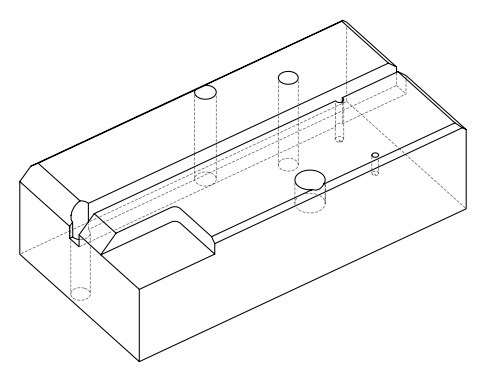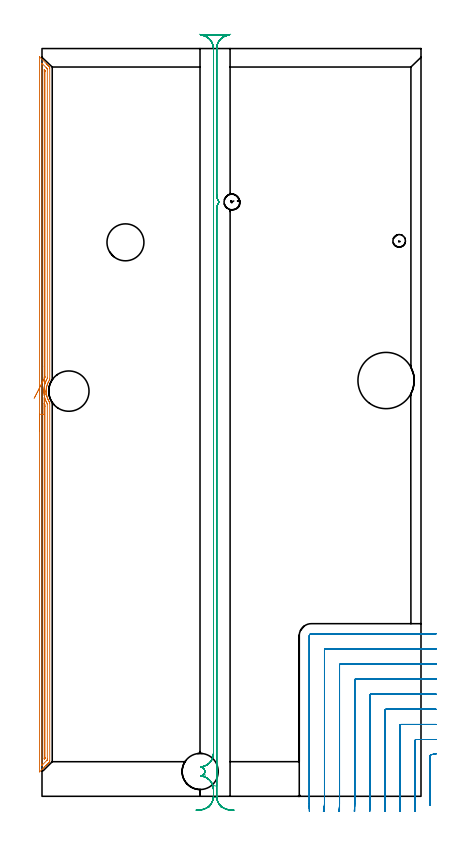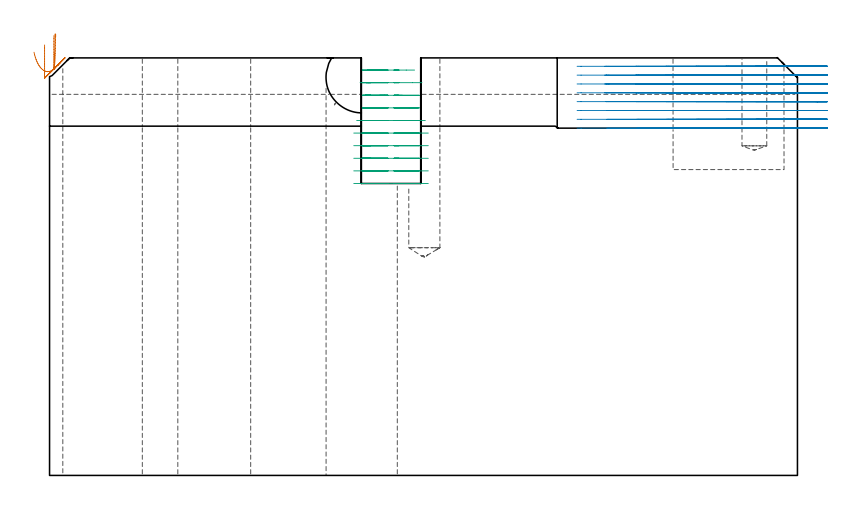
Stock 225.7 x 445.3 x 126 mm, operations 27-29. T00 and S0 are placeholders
(PLAN: 29 operations, 19 tool changes, 76.9 min)
(1 SPOT_DRILL | STEP1HOLE | NXT0321_9005460120000 | 0.05 min | 184 mm3)
(2 SPOT_DRILL_1 | STEP1HOLE_1 | NXT0321_9005460120000 | 0.05 min | 182 mm3)
(3 SPOT_DRILL_2 | STEP1HOLE_2 | NXT0321_9005460120000 | 0.05 min | 182 mm3)
(4 SPOT_DRILL_3 | STEP1POCKET | NXT0321_9005460120000 | 0.03 min | 0 mm3)
(5 SPOT_DRILL_4 | STEP1POCKET_1 | NXT0321_9005460120000 | 0.03 min | 1 mm3)
(6 DRILL_BLIND_HOLE_INTO_CENTER | STEP1HOLE | UGT0301_180 | 0.04 min | 127 mm3)
(7 GUN_DRILL_THROUGH_HOLE | STEP1HOLE | UGT0307_001 | 0.57 min | 2289 mm3)
(8 SPADE_DRILL_TO_ENLARGE_THROUGH_HOLE | STEP1HOLE | UGT0306_004 | 0.53 min | 15377 mm3)
(9 DRILL_TO_ENLARGE_THROUGH_HOLE | STEP1HOLE | UGT0301_052 | 0.55 min | 27701 mm3)
(10 DRILL_BLIND_HOLE_INTO_CENTER_1 | STEP1HOLE_1 | UGT0301_180 | 0.04 min | 127 mm3)
(11 GUN_DRILL_THROUGH_HOLE_1 | STEP1HOLE_1 | UGT0307_001 | 0.57 min | 2269 mm3)
(12 SPADE_DRILL_TO_ENLARGE_THROUGH_HOLE_1 | STEP1HOLE_1 | UGT0306_004 | 0.53 min | 15404 mm3)
(13 DRILL_TO_ENLARGE_THROUGH_HOLE_1 | STEP1HOLE_1 | UGT0301_057 | 0.55 min | 38947 mm3)
(14 DRILL_BLIND_HOLE_INTO_CENTER_2 | STEP1HOLE_2 | UGT0301_180 | 0.04 min | 126 mm3)
(15 GUN_DRILL_THROUGH_HOLE_2 | STEP1HOLE_2 | UGT0307_001 | 0.57 min | 2291 mm3)
(16 SPADE_DRILL_TO_ENLARGE_THROUGH_HOLE_2 | STEP1HOLE_2 | UGT0306_004 | 0.53 min | 15374 mm3)
(17 DRILL_TO_ENLARGE_THROUGH_HOLE_2 | STEP1HOLE_2 | UGT0301_053 | 0.55 min | 29850 mm3)
(18 DRILL_BLIND_HOLE_INTO_CENTER_3 | STEP1POCKET | NXT0301_046 | 0.12 min | 1185 mm3)
(19 DRILL_BLIND_HOLE_INTO_CENTER_4 | STEP1POCKET_1 | UGT0301_209 | 0.25 min | 4009 mm3)
(20 INDEXABLE_INSERT_DRILL_BLIND_HOLE_FROM_SOLID | STEP1POCKET_2 | NXT0302_014 | 0.14 min | 12124 mm3)
(21 DRILL_TO_ENLARGE_BLIND_HOLE | STEP1POCKET_2 | UGT0301_383 | 0.14 min | 17560 mm3)
(22 AREA_MILL | FG_CHAMFER_SURFACE | UGT0205_001 | 5.77 min | 19662 mm3)
(23 AREA_MILL_1 | FG_CHAMFER_SURFACE_1 | UGT0205_001 | 3.22 min | 6069 mm3)
(24 AREA_MILL_2 | FG_CHAMFER_SURFACE_2 | UGT0205_001 | 2.89 min | 11925 mm3)
(25 AREA_MILL_3 | FG_CHAMFER_SURFACE_3 | UGT0205_001 | 8.19 min | 6188 mm3)
(26 AREA_MILL_4 | FG_CHAMFER_SURFACE_4 | UGT0205_001 | 3.85 min | 7110 mm3)
(27 AREA_MILL_5 | FG_CHAMFER_SURFACE_5 | UGT0205_001 | 10.26 min | 7763 mm3)
(28 MILL_CORNER_NOTCH_RECTANGULAR | CORNER_NOTCH_RECTANGULAR | NXT0201_011 | Follow Part, ap 3, ae 75% | 17.39 min | 156002 mm3)
(29 MILL_RECTANGULAR_SLOT | SLOT_RECTANGULAR | NXT0201_012 | Follow Part, ap 4, ae 75% | 19.41 min | 291210 mm3)
(TOOL NXT0321_9005460120000 | NC Spot Drill, 142deg, 12mm, Carbide, Uncoated | D12 PA142 FL30 Z2)
(TOOL UGT0301_180 | Twist Drill 5.7 mm | D5.7 PA118 FL55 Z2)
(TOOL UGT0307_001 | Gun Drill 5 mm | D5 PA130 FL24 Z1)
(TOOL UGT0306_004 | Spade Drill 13.5mm | D13.5 PA132 FL10 Z2)
(TOOL UGT0301_052 | Twist Drill 21.5 mm | D21.5 PA118 FL150 Z2)
(TOOL UGT0301_057 | Twist Drill 24 mm | D24 PA118 FL160 Z2)
(TOOL UGT0301_053 | Twist Drill 22 mm | D22 PA118 FL150 Z2)
(TOOL NXT0301_046 | Carbide Drill 7.5mm [860.1-0750-038A1-MM 2214] | D7.5 PA140 FL53 Z2)
(TOOL UGT0301_209 | Twist Drill 9.4 mm | D9.4 PA118 FL78 Z2)
(TOOL NXT0302_014 | Index. Insert Drill 21.5mm [880-D2150L25-03] | D21.5 PA176 FL65 Z2)
(TOOL UGT0301_383 | Twist Drill Flat Bottom 33.5 mm | D33.5 PA180 FL175 Z2)
(TOOL UGT0205_001 | Chamfer Mill 20 x 3 x 45 deg. | D20 FL50 Z2)
(TOOL NXT0201_011 | ENDMILL 12mm [2P460-1200-NA 1630] | D12 FL38 Z6)
(TOOL NXT0201_012 | ENDMILL 16mm [2P460-1600-NA 1630] | D16 FL38 Z6)
(OP 27 AREA_MILL_5)
G17 G21 G94 G90
T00 M6
G54
G17 G0 G90 X-1.5 Y217.45 S1061 M3
G43 Z136. H0
Z129.9
G94 G1 Y217.488 Z129.028 F250.
Y217.602 Z128.163
Y217.791 Z127.312
Y218.053 Z126.48
Y218.387 Z125.674
Y218.79 Z124.9
Y219.259 Z124.164
Y219.79 Z123.472
Y220.379 Z122.829
Y221.022 Z122.239
Y221.714 Z121.708
Y222.45 Z121.24
Y223.224 Z120.837
Y224.03 Z120.503
Y224.862 Z120.241
Y225.714 Z120.052
Y226.579 Z119.938
Y227.45 Z119.9
Y440.369 Z119.899
X-1.495 Y440.383 Z119.904
X-1.472 Y440.369 Z119.926
X-1.388 Y440.289 Z120.011
X-1.348 Y440.249 Z120.051
X2.496 Y436.404 Z123.896
X2.704 Y436.197 Z124.102
X2.868 Y436.034 Z124.263
X3.027 Y435.874 Z124.425
X3.151 Y435.75 Z124.549
X3.308 Y435.595 Z124.703
X3.459 Y435.442 Z124.857
X3.598 Y435.303 Z124.996
X3.747 Y435.155 Z125.142
X3.891 Y435.01 Z125.289
X4.045 Y434.856 Z125.443
X4.186 Y434.716 Z125.582
X4.49 Y434.409 Z125.887
X4.595 Y434.302 Z125.991
X4.6 Y433.515 Z126.
Y248.459
X4.599 Y248.086 Z125.986
X4.393 Y247.762 Z125.79
X4.265 Y247.556 Z125.663
X3.923 Y246.963 Z125.323
X3.771 Y246.662 Z125.168
X3.563 Y246.217 Z124.96
X3.372 Y245.769 Z124.767
X3.308 Y245.603 Z124.706
X3.226 Y245.388 Z124.626
X3.205 Y245.33 Z124.603
X3.181 Y245.262 Z124.58
X3.051 Y244.883 Z124.449
X2.923 Y244.429 Z124.321
X2.811 Y243.982 Z124.208
X2.734 Y243.617 Z124.134
X2.717 Y243.535 Z124.116
X2.654 Y243.167 Z124.053
X2.641 Y243.088 Z124.039
X2.581 Y242.641 Z123.98
X2.539 Y242.194 Z123.938
X2.522 Y241.837 Z123.913
X2.515 Y241.748 Z123.909
X2.51 Y241.573 Z123.907
X2.506 Y241.321 Z123.9
Y241.301 Z123.899
X2.51 Y241.034 Z123.907
X2.516 Y240.911 Z123.905
Y240.854 Z123.907
X2.538 Y240.413 Z123.937
X2.539 Y240.407 Z123.938
X2.581 Y239.96 Z123.98
X2.641 Y239.514 Z124.039
X2.656 Y239.422 Z124.055
X2.717 Y239.066 Z124.116
X2.811 Y238.62 Z124.208
X2.854 Y238.445 Z124.253
X2.923 Y238.172 Z124.321
X3.048 Y237.726 Z124.446
X3.203 Y237.273 Z124.603
X3.308 Y236.998 Z124.706
X3.37 Y236.837 Z124.765
X3.371 Y236.833 Z124.766
X3.482 Y236.571 Z124.88
X3.562 Y236.384 Z124.96
X3.77 Y235.939 Z125.168
X3.924 Y235.637 Z125.322
X3.956 Y235.581 Z125.354
X4.186 Y235.182 Z125.582
X4.264 Y235.046 Z125.662
X4.391 Y234.839 Z125.789
X4.479 Y234.705 Z125.877
X4.509 Y234.658 Z125.906
X4.6 Y234.514 Z125.983
Y234.155 Z126.
Y21.385
X4.595 Y20.598 Z125.991
X4.49 Y20.491 Z125.887
X4.186 Y20.184 Z125.582
X4.045 Y20.044 Z125.443
X3.891 Y19.89 Z125.288
X3.747 Y19.745 Z125.142
X3.598 Y19.597 Z124.996
X3.459 Y19.458 Z124.856
X3.308 Y19.305 Z124.703
X3.151 Y19.15 Z124.549
X3.027 Y19.026 Z124.424
X2.868 Y18.866 Z124.263
X2.704 Y18.703 Z124.102
X2.429 Y18.428 Z123.827
X2.258 Y18.256 Z123.654
X1.7 Y17.7 Z123.1
X1.364 Y17.362 Z122.76
X0.757 Y16.757 Z122.157
X0.022 Y16.021 Z121.42
X-1.32 Y14.68 Z120.08
X-1.493 Y14.519 Z119.906
X-1.5 Y14.68 Z119.9
Y14.694
Y227.45
X-0.086 Z121.314
X-0.085 Y436.073 Z121.315
X-0.079 Y436.507 Z121.321
X-0.05 Y436.488 Z121.35
X-0.001 Y436.443 Z121.399
X0.252 Y436.197 Z121.652
X2.429 Y434.022 Z123.829
X2.933 Y433.515 Z124.333
X3.105 Y433.337 Z124.505
X3.165 Y433.273 Z124.565
X3.179 Y433.224 Z124.579
X3.181 Y433.13 Z124.581
X3.185 Y432.746 Z124.585
Y249.477
X3.179 Y248.874 Z124.579
X3.15 Y248.804 Z124.55
X2.773 Y248.109 Z124.173
X2.475 Y247.518 Z123.875
X2.429 Y247.417 Z123.829
X2.207 Y246.896 Z123.607
X2.115 Y246.671 Z123.515
X1.958 Y246.255 Z123.358
X1.789 Y245.777 Z123.189
X1.754 Y245.673 Z123.154
X1.731 Y245.593 Z123.131
X1.55 Y244.94 Z122.95
X1.539 Y244.895 Z122.939
X1.536 Y244.883 Z122.936
X1.38 Y244.162 Z122.78
X1.346 Y243.989 Z122.746
X1.25 Y243.4 Z122.65
X1.209 Y243.095 Z122.609
X1.157 Y242.601 Z122.557
X1.127 Y242.201 Z122.527
X1.104 Y241.76 Z122.504
X1.096 Y241.307 Z122.496
X1.104 Y240.867 Z122.504
X1.126 Y240.413 Z122.526
X1.165 Y239.91 Z122.565
X1.207 Y239.519 Z122.607
X1.3 Y238.879 Z122.7
X1.344 Y238.625 Z122.744
X1.527 Y237.755 Z122.927
X1.532 Y237.731 Z122.932
X1.55 Y237.661 Z122.95
X1.788 Y236.837 Z123.188
X1.912 Y236.469 Z123.312
X2.11 Y235.943 Z123.51
X2.429 Y235.184 Z123.829
X2.49 Y235.049 Z123.89
X2.547 Y234.929 Z123.947
X2.812 Y234.416 Z124.212
X2.954 Y234.155 Z124.354
X3.162 Y233.774 Z124.562
X3.179 Y233.719 Z124.579
X3.181 Y233.673 Z124.581
X3.184 Y233.577 Z124.584
X3.186 Y233.385 Z124.586
Y233.261
Y22.279
X3.184 Y21.894 Z124.584
X3.181 Y21.702 Z124.581
X3.179 Y21.657 Z124.579
X3.164 Y21.626 Z124.564
X3.119 Y21.577 Z124.519
X2.934 Y21.385 Z124.334
X0.253 Y18.703 Z121.653
X0.111 Y18.562 Z121.511
X0.018 Y18.473 Z121.418
X-0.07 Y18.392 Z121.33
X-0.079 Y18.388 Z121.321
X-0.081 Y18.443 Z121.319
X-0.085 Y18.578 Z121.315
Y18.703
X-0.086 Y19.223 Z121.314
Y227.45
X1.328 Z122.728
X1.329 Y233.862 Z122.729
X1.33 Y233.887 Z122.73
X1.339 Y233.876 Z122.739
X1.395 Y233.768 Z122.795
X1.55 Y233.458 Z122.95
X1.651 Y233.261 Z123.051
X1.764 Y233.043 Z123.164
X1.77 Y232.367 Z123.17
X1.771 Y232.142 Z123.171
Y23.173
X1.77 Y22.949 Z123.17
X1.765 Y22.723 Z123.165
X1.761 Y22.672 Z123.161
X1.742 Y22.649 Z123.142
X1.692 Y22.594 Z123.092
X1.55 Y22.449 Z122.95
X1.466 Y22.365 Z122.866
X1.379 Y22.279 Z122.779
X1.357 Y22.263 Z122.757
X1.335 Y22.249 Z122.735
X1.332 Y22.279 Z122.732
X1.33 Y22.313 Z122.73
X1.329 Y22.504 Z122.729
X1.328 Y227.45 Z122.728
Y228.322 Z122.766
Y229.187 Z122.88
Y230.038 Z123.069
Y230.87 Z123.331
Y231.676 Z123.665
Y232.45 Z124.068
Y233.186 Z124.537
Y233.878 Z125.068
Y234.521 Z125.657
Y235.111 Z126.301
Y235.642 Z126.993
Y236.11 Z127.728
Y236.513 Z128.502
Y236.847 Z129.308
Y237.109 Z130.14
Y237.298 Z130.992
Y237.412 Z131.857
Y237.45 Z132.728
G0 X1.741 Y239.178 Z133.149
G1 Y239.18 Z132.277
X1.737 Y239.259 Z131.408
X1.731 Y239.413 Z130.549
X1.722 Y239.641 Z129.707
X1.71 Y239.942 Z128.888
X1.694 Y240.312 Z128.099
X1.677 Y240.75 Z127.344
X1.656 Y241.252 Z126.631
X1.633 Y241.815 Z125.965
X1.608 Y242.433 Z125.35
X1.581 Y243.102 Z124.791
X1.552 Y243.818 Z124.293
X1.521 Y244.574 Z123.859
X1.489 Y245.365 Z123.492
X1.455 Y246.185 Z123.196
X1.421 Y247.028 Z122.973
X1.386 Y247.886 Z122.824
X1.351 Y248.755 Z122.751
X1.335 Y249.128 Z122.735
X1.332 Y249.353 Z122.732
X1.329 Y249.577 Z122.729
X1.328 Y256.137 Z122.728
X1.329 Y431.953 Z122.729
X1.33 Y432.621 Z122.73
X1.331 Y432.653 Z122.731
X1.374 Y432.621 Z122.774
X1.55 Y432.446 Z122.95
X1.724 Y432.265 Z123.124
X1.765 Y432.218 Z123.165
X1.768 Y432.103 Z123.168
X1.77 Y431.953 Z123.17
X1.771 Y431.727 Z123.171
Y431.502
Y250.022
X1.769 Y249.687 Z123.169
X1.767 Y249.604 Z123.167
X1.765 Y249.565 Z123.165
X1.351 Y248.755 Z122.751
X0.982 Y248.035 Z122.424
X0.602 Y247.293 Z122.169
X0.213 Y246.533 Z121.987
X-0.182 Y245.762 Z121.881
X-0.579 Y244.986 Z121.85
X-0.977 Y244.211 Z121.896
X-1.37 Y243.442 Z122.017
X-1.758 Y242.685 Z122.213
X-2.136 Y241.947 Z122.483
X-2.502 Y241.232 Z122.824
X-2.853 Y240.547 Z123.233
X-3.187 Y239.895 Z123.708
X-3.5 Y239.283 Z124.245
X-3.791 Y238.715 Z124.84
X-4.057 Y238.196 Z125.488
X-4.296 Y237.728 Z126.185
X-4.507 Y237.317 Z126.925
X-4.688 Y236.964 Z127.702
G0 Z136.
M5
M2
(OP 28 MILL_CORNER_NOTCH_RECTANGULAR)
G17 G21 G94 G90
T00 M6
G54
G17 G0 G90 X234.658 Y25.292 S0 M3
G43 Z136.128 H1
Z123.462
G94 G1 X231.7 Y24.792 F250.
G3 X231.2 Y24.206 R0.6 F500.
G1 Y-2.398
Y-5.398 F250.
G0 Z136.128
X234.7 Y33.8
Z123.462
G1 X231.7
X222.795 F500.
G3 X222.2 Y33.205 R0.6
G1 Y-4.472
G2 X222.181 Y-6. R63.
G1 X222.109 Y-8.999 F250.
G0 Z136.128
X234.7 Y42.8
Z123.462
G1 X231.7
X213.795 F500.
G3 X213.2 Y42.205 R0.6
G1 Y-4.472
G2 X213.178 Y-6. R54.
G1 X213.094 Y-8.999 F250.
G0 Z136.128
X234.7 Y51.8
Z123.462
G1 X231.7
X204.795 F500.
G3 X204.2 Y51.205 R0.6
G1 Y-4.472
G2 X204.174 Y-6. R45.
G1 X204.072 Y-8.998 F250.
G0 Z136.128
X234.7 Y60.8
Z123.462
G1 X231.7
X195.796 F500.
G3 X195.2 Y60.204 R0.6
G1 Y-4.472
G2 X195.168 Y-6. R36.
G1 X195.04 Y-8.997 F250.
G0 Z136.128
X234.7 Y69.8
Z123.462
G1 X231.7
X186.796 F500.
G3 X186.2 Y69.204 R0.6
G1 Y-4.472
G2 X186.157 Y-6. R27.
G1 X185.987 Y-8.995 F250.
G0 Z136.128
X234.7 Y78.8
Z123.462
G1 X231.7
X177.796 F500.
G3 X177.2 Y78.204 R0.6
G1 Y-4.472
G2 X177.135 Y-6. R18.
G1 X176.88 Y-8.989 F250.
G0 Z136.128
X234.7 Y87.8
Z123.462
G1 X231.7
X168.796 F500.
G3 X168.2 Y87.204 R0.6
G1 Y-4.472
G2 X168.069 Y-6. R9.
G1 X167.56 Y-8.956 F250.
G0 Z136.128
X234.7 Y96.8
Z123.462
G1 X231.7
X160.4 F500.
G3 X159.2 Y95.6 R1.2
G1 Y-4.472
Y-7.472 F250.
G0 Z136.128
X234.658 Y25.292
Z120.796
G1 X231.7 Y24.792
G3 X231.2 Y24.206 R0.6 F500.
G1 Y-2.398
Y-5.398 F250.
G0 Z136.128
X234.7 Y33.8
Z120.796
G1 X231.7
X222.795 F500.
G3 X222.2 Y33.205 R0.6
G1 Y-4.472
G2 X222.181 Y-6. R63.
G1 X222.109 Y-8.999 F250.
G0 Z136.128
X234.7 Y42.8
Z120.796
G1 X231.7
X213.795 F500.
G3 X213.2 Y42.205 R0.6
G1 Y-4.472
G2 X213.178 Y-6. R54.
G1 X213.094 Y-8.999 F250.
G0 Z136.128
X234.7 Y51.8
Z120.796
G1 X231.7
X204.795 F500.
G3 X204.2 Y51.205 R0.6
G1 Y-4.472
G2 X204.174 Y-6. R45.
G1 X204.072 Y-8.998 F250.
G0 Z136.128
X234.7 Y60.8
Z120.796
G1 X231.7
X195.796 F500.
G3 X195.2 Y60.204 R0.6
G1 Y-4.472
G2 X195.168 Y-6. R36.
G1 X195.04 Y-8.997 F250.
G0 Z136.128
X234.7 Y69.8
Z120.796
G1 X231.7
X186.796 F500.
G3 X186.2 Y69.204 R0.6
G1 Y-4.472
G2 X186.157 Y-6. R27.
G1 X185.987 Y-8.995 F250.
G0 Z136.128
X234.7 Y78.8
Z120.796
G1 X231.7
X177.796 F500.
G3 X177.2 Y78.204 R0.6
G1 Y-4.472
G2 X177.135 Y-6. R18.
G1 X176.88 Y-8.989 F250.
G0 Z136.128
X234.7 Y87.8
Z120.796
G1 X231.7
X168.796 F500.
G3 X168.2 Y87.204 R0.6
G1 Y-4.472
G2 X168.069 Y-6. R9.
G1 X167.56 Y-8.956 F250.
G0 Z136.128
X234.7 Y96.8
Z120.796
G1 X231.7
X160.4 F500.
G3 X159.2 Y95.6 R1.2
G1 Y-4.472
Y-7.472 F250.
G0 Z136.128
X234.658 Y25.292
Z118.13
G1 X231.7 Y24.792
G3 X231.2 Y24.206 R0.6 F500.
G1 Y-2.398
Y-5.398 F250.
G0 Z136.128
X234.7 Y33.8
Z118.13
G1 X231.7
X222.795 F500.
G3 X222.2 Y33.205 R0.6
G1 Y-4.472
G2 X222.181 Y-6. R63.
G1 X222.109 Y-8.999 F250.
G0 Z136.128
X234.7 Y42.8
Z118.13
G1 X231.7
X213.795 F500.
G3 X213.2 Y42.205 R0.6
G1 Y-4.472
G2 X213.178 Y-6. R54.
G1 X213.094 Y-8.999 F250.
G0 Z136.128
X234.7 Y51.8
Z118.13
G1 X231.7
X204.795 F500.
G3 X204.2 Y51.205 R0.6
G1 Y-4.472
G2 X204.174 Y-6. R45.
G1 X204.072 Y-8.998 F250.
G0 Z136.128
X234.7 Y60.8
Z118.13
G1 X231.7
X195.796 F500.
G3 X195.2 Y60.204 R0.6
G1 Y-4.472
G2 X195.168 Y-6. R36.
G1 X195.04 Y-8.997 F250.
G0 Z136.128
X234.7 Y69.8
Z118.13
G1 X231.7
X186.796 F500.
G3 X186.2 Y69.204 R0.6
G1 Y-4.472
G2 X186.157 Y-6. R27.
G1 X185.987 Y-8.995 F250.
G0 Z136.128
X234.7 Y78.8
Z118.13
G1 X231.7
X177.796 F500.
G3 X177.2 Y78.204 R0.6
G1 Y-4.472
G2 X177.135 Y-6. R18.
G1 X176.88 Y-8.989 F250.
G0 Z136.128
X234.7 Y87.8
Z118.13
G1 X231.7
X168.796 F500.
G3 X168.2 Y87.204 R0.6
G1 Y-4.472
G2 X168.069 Y-6. R9.
G1 X167.56 Y-8.956 F250.
G0 Z136.128
X234.7 Y96.8
Z118.13
G1 X231.7
X160.4 F500.
G3 X159.2 Y95.6 R1.2
G1 Y-4.472
Y-7.472 F250.
G0 Z136.128
X234.658 Y25.292
Z115.464
G1 X231.7 Y24.792
G3 X231.2 Y24.206 R0.6 F500.
G1 Y-2.398
Y-5.398 F250.
G0 Z136.128
X234.7 Y33.8
Z115.464
G1 X231.7
X222.795 F500.
G3 X222.2 Y33.205 R0.6
G1 Y-4.472
G2 X222.181 Y-6. R63.
G1 X222.109 Y-8.999 F250.
G0 Z136.128
X234.7 Y42.8
Z115.464
G1 X231.7
X213.795 F500.
G3 X213.2 Y42.205 R0.6
G1 Y-4.472
G2 X213.178 Y-6. R54.
G1 X213.094 Y-8.999 F250.
G0 Z136.128
X234.7 Y51.8
Z115.464
G1 X231.7
X204.795 F500.
G3 X204.2 Y51.205 R0.6
G1 Y-4.472
G2 X204.174 Y-6. R45.
G1 X204.072 Y-8.998 F250.
G0 Z136.128
X234.7 Y60.8
Z115.464
G1 X231.7
X195.796 F500.
G3 X195.2 Y60.204 R0.6
G1 Y-4.472
G2 X195.168 Y-6. R36.
G1 X195.04 Y-8.997 F250.
G0 Z136.128
X234.7 Y69.8
Z115.464
G1 X231.7
X186.796 F500.
G3 X186.2 Y69.204 R0.6
G1 Y-4.472
G2 X186.157 Y-6. R27.
G1 X185.987 Y-8.995 F250.
G0 Z136.128
X234.7 Y78.8
Z115.464
G1 X231.7
X177.796 F500.
G3 X177.2 Y78.204 R0.6
G1 Y-4.472
G2 X177.135 Y-6. R18.
G1 X176.88 Y-8.989 F250.
G0 Z136.128
X234.7 Y87.8
Z115.464
G1 X231.7
X168.796 F500.
G3 X168.2 Y87.204 R0.6
G1 Y-4.472
G2 X168.069 Y-6. R9.
G1 X167.56 Y-8.956 F250.
G0 Z136.128
X234.7 Y96.8
Z115.464
G1 X231.7
X160.4 F500.
G3 X159.2 Y95.6 R1.2
G1 Y-4.472
Y-7.472 F250.
G0 Z136.128
X234.658 Y25.292
Z112.798
G1 X231.7 Y24.792
G3 X231.2 Y24.206 R0.6 F500.
G1 Y-2.398
Y-5.398 F250.
G0 Z136.128
X234.7 Y33.8
Z112.798
G1 X231.7
X222.795 F500.
G3 X222.2 Y33.205 R0.6
G1 Y-5.31
G2 X222.196 Y-6. R63.
G1 X222.163 Y-9. F250.
G0 Z136.128
X234.7 Y42.8
Z112.798
G1 X231.7
X213.795 F500.
G3 X213.2 Y42.205 R0.6
G1 Y-5.31
G2 X213.196 Y-6. R54.
G1 X213.157 Y-9. F250.
G0 Z136.128
X234.7 Y51.8
Z112.798
G1 X231.7
X204.795 F500.
G3 X204.2 Y51.205 R0.6
G1 Y-5.31
G2 X204.195 Y-6. R45.
G1 X204.149 Y-9. F250.
G0 Z136.128
X234.7 Y60.8
Z112.798
G1 X231.7
X195.796 F500.
G3 X195.2 Y60.204 R0.6
G1 Y-5.31
G2 X195.193 Y-6. R36.
G1 X195.136 Y-8.999 F250.
G0 Z136.128
X234.7 Y69.8
Z112.798
G1 X231.7
X186.796 F500.
G3 X186.2 Y69.204 R0.6
G1 Y-5.31
G2 X186.191 Y-6. R27.
G1 X186.115 Y-8.999 F250.
G0 Z136.128
X234.7 Y78.8
Z112.798
G1 X231.7
X177.796 F500.
G3 X177.2 Y78.204 R0.6
G1 Y-5.31
G2 X177.187 Y-6. R18.
G1 X177.072 Y-8.998 F250.
G0 Z136.128
X234.7 Y87.8
Z112.798
G1 X231.7
X168.796 F500.
G3 X168.2 Y87.204 R0.6
G1 Y-5.31
G2 X168.174 Y-6. R9.
G1 X167.944 Y-8.991 F250.
G0 Z136.128
X234.7 Y96.8
Z112.798
G1 X231.7
X160.4 F500.
G3 X159.2 Y95.6 R1.2
G1 Y-5.31
Y-8.31 F250.
G0 Z136.128
X234.658 Y25.292
Z110.132
G1 X231.7 Y24.792
G3 X231.2 Y24.206 R0.6 F500.
G1 Y-2.398
Y-5.398 F250.
G0 Z136.128
X234.7 Y33.8
Z110.132
G1 X231.7
X222.795 F500.
G3 X222.2 Y33.205 R0.6
G1 Y-6.
Y-9. F250.
G0 Z136.128
X234.7 Y42.8
Z110.132
G1 X231.7
X213.795 F500.
G3 X213.2 Y42.205 R0.6
G1 Y-6.
Y-9. F250.
G0 Z136.128
X234.7 Y51.8
Z110.132
G1 X231.7
X204.795 F500.
G3 X204.2 Y51.205 R0.6
G1 Y-6.
Y-9. F250.
G0 Z136.128
X234.7 Y60.8
Z110.132
G1 X231.7
X195.796 F500.
G3 X195.2 Y60.204 R0.6
G1 Y-6.
Y-9. F250.
G0 Z136.128
X234.7 Y69.8
Z110.132
G1 X231.7
X186.796 F500.
G3 X186.2 Y69.204 R0.6
G1 Y-6.
Y-9. F250.
G0 Z136.128
X234.7 Y78.8
Z110.132
G1 X231.7
X177.796 F500.
G3 X177.2 Y78.204 R0.6
G1 Y-6.
Y-9. F250.
G0 Z136.128
X234.7 Y87.8
Z110.132
G1 X231.7
X168.796 F500.
G3 X168.2 Y87.204 R0.6
G1 Y-6.
Y-9. F250.
G0 Z136.128
X234.7 Y96.8
Z110.132
G1 X231.7
X160.4 F500.
G3 X159.2 Y95.6 R1.2
G1 Y-5.999
Y-8.999 F250.
G0 Z136.128
X234.658 Y25.292
Z107.466
G1 X231.7 Y24.792
G3 X231.2 Y24.206 R0.6 F500.
G1 Y-2.398
Y-5.398 F250.
G0 Z136.128
X234.7 Y33.8
Z107.466
G1 X231.7
X222.795 F500.
G3 X222.2 Y33.205 R0.6
G1 Y-6.
Y-9. F250.
G0 Z136.128
X234.7 Y42.8
Z107.466
G1 X231.7
X213.795 F500.
G3 X213.2 Y42.205 R0.6
G1 Y-6.
Y-9. F250.
G0 Z136.128
X234.7 Y51.8
Z107.466
G1 X231.7
X204.795 F500.
G3 X204.2 Y51.205 R0.6
G1 Y-6.
Y-9. F250.
G0 Z136.128
X234.7 Y60.8
Z107.466
G1 X231.7
X195.796 F500.
G3 X195.2 Y60.204 R0.6
G1 Y-6.
Y-9. F250.
G0 Z136.128
X234.7 Y69.8
Z107.466
G1 X231.7
X186.796 F500.
G3 X186.2 Y69.204 R0.6
G1 Y-6.
Y-9. F250.
G0 Z136.128
X234.7 Y78.8
Z107.466
G1 X231.7
X177.796 F500.
G3 X177.2 Y78.204 R0.6
G1 Y-6.
Y-9. F250.
G0 Z136.128
X234.7 Y87.8
Z107.466
G1 X231.7
X168.796 F500.
G3 X168.2 Y87.204 R0.6
G1 Y-6.
Y-9. F250.
G0 Z136.128
X234.7 Y96.8
Z107.466
G1 X231.7
X160.4 F500.
G3 X159.2 Y95.6 R1.2
G1 Y-6.
Y-9. F250.
G0 Z136.128
X234.658 Y25.292
Z104.8
G1 X231.7 Y24.792
G3 X231.2 Y24.206 R0.6 F500.
G1 Y-2.398
Y-5.398 F250.
G0 Z136.128
X234.7 Y33.8
Z104.8
G1 X231.7
X222.795 F500.
G3 X222.2 Y33.205 R0.6
G1 Y-6.
Y-9. F250.
G0 Z136.128
X234.7 Y42.8
Z104.8
G1 X231.7
X213.795 F500.
G3 X213.2 Y42.205 R0.6
G1 Y-6.
Y-9. F250.
G0 Z136.128
X234.7 Y51.8
Z104.8
G1 X231.7
X204.795 F500.
G3 X204.2 Y51.205 R0.6
G1 Y-6.
Y-9. F250.
G0 Z136.128
X234.7 Y60.8
Z104.8
G1 X231.7
X195.796 F500.
G3 X195.2 Y60.204 R0.6
G1 Y-6.
Y-9. F250.
G0 Z136.128
X234.7 Y69.8
Z104.8
G1 X231.7
X186.796 F500.
G3 X186.2 Y69.204 R0.6
G1 Y-6.
Y-9. F250.
G0 Z136.128
X234.7 Y78.8
Z104.8
G1 X231.7
X177.796 F500.
G3 X177.2 Y78.204 R0.6
G1 Y-6.
Y-9. F250.
G0 Z136.128
X234.7 Y87.8
Z104.8
G1 X231.7
X168.796 F500.
G3 X168.2 Y87.204 R0.6
G1 Y-6.
Y-9. F250.
G0 Z136.128
X234.7 Y96.8
Z104.8
G1 X231.7
X160.4 F500.
G3 X159.2 Y95.6 R1.2
G1 Y-6.
Y-9. F250.
G0 Z136.128
M5
M2
(OP 29 MILL_RECTANGULAR_SLOT)
G17 G21 G94 G90
T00 M6
G54
G17 G0 G90 X95.947 Y453.642 S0 M3
G43 Z136.128 H1
Z122.325
G94 G1 X98.462 Y452.006 F250.
G2 X102.1 Y445.3 R8. F500.
G1 Y25.55
G2 X94.377 Y17.554 R8.
G1 X94.376 Y17.544
G2 X96.946 Y14.95 R2.75
G1 X96.951 Y14.756
X96.949 Y14.733
G2 X96.928 Y14.457 R2.75
G3 X97.365 Y11.354 R8.
G2 X101.65 Y6.695 R8.
G3 X104. Y6.051 R8.
G1 Y349.331
G2 X105.433 Y353.9 R8.
X104. Y358.469 R8.
G1 Y445.3
G2 X107.639 Y452.007 R8.
G1 X110.154 Y453.642 F250.
G0 X93.711 Y453.835 Z118.522
G1 X96.565 Y452.911
G2 X102.1 Y445.3 R8. F500.
G1 Y25.55
G2 X94.377 Y17.554 R8.
G1 X94.376 Y17.544
G2 X96.358 Y13.096 R2.75
G1 X96.264 Y12.978
G3 X95.544 Y11.919 R8.
G2 X102.1 Y4.05 R8.
G1 Y0.
G2 X102.075 Y-0.634 R8.
G3 X104.022 Y-0.598 R8.
G2 X104. Y0. R8.
G1 Y349.331
G2 X105.433 Y353.9 R8.
X104. Y358.469 R8.
G1 Y445.3
G2 X109.535 Y452.911 R8.
G1 X112.389 Y453.835 F250.
G0 Z136.128
X106.477 Y-6.519
Z114.719
G1 X105.014 Y-3.899
G2 X104. Y0. R8. F500.
G1 Y349.331
G2 X105.433 Y353.9 R8.
X104. Y358.469 R8.
G1 Y445.3
G2 X111.6 Y453.29 R8.
G1 Y453.3
X94.5
Y453.29
G2 X102.1 Y445.3 R8.
G1 Y25.55
G2 X94.377 Y17.554 R8.
G1 X94.376 Y17.544
G2 X96.014 Y12.733 R2.75
G1 X95.996 Y12.714
X95.558 Y12.298
G3 X95.232 Y11.97 R8.
G2 X102.1 Y4.05 R8.
G1 Y0.
G2 X101.086 Y-3.899 R8.
G1 X99.624 Y-6.518 F250.
G0 Z136.128
X111.286 Y-8.514
Z110.917
G1 X108.575 Y-7.23
G2 X104. Y0. R8. F500.
G1 Y349.331
G2 X105.433 Y353.9 R8.
X104. Y358.469 R8.
G1 Y445.3
G2 X111.6 Y453.29 R8.
G1 X94.5
G2 X102.1 Y445.3 R8.
G1 Y25.55
G2 X94.377 Y17.554 R8.
G1 X94.376 Y17.544
G2 X95.606 Y12.437 R2.75
G1 X95.565 Y12.412
X95.547 Y12.402
G2 X95.169 Y12.226 R2.75
X94.729 Y12.053 R7.329
G1 X94.739 Y12.025
G2 X102.1 Y4.05 R8.
G1 Y0.
G2 X97.533 Y-7.226 R8.
G1 X94.823 Y-8.513 F250.
G0 X113.403 Y-8.428 Z107.114
G1 X110.459 Y-7.85
G2 X104. Y0. R8. F500.
G1 Y349.331
G2 X105.433 Y353.9 R8.
X104. Y358.469 R8.
G1 Y445.3
G2 X111.6 Y453.29 R8.
G1 Y453.3
X94.5
Y453.29
G2 X102.1 Y445.3 R8.
G1 Y25.55
G2 X94.377 Y17.554 R8.
G1 X94.376 Y17.544
G2 X94.376 Y12.056 R2.75
G1 X94.377 Y12.046
G2 X102.1 Y4.05 R8.
G1 Y0.
G2 X95.624 Y-7.853 R8.
G1 X92.679 Y-8.425 F250.
G0 X114.297 Y-8.23 Z103.311
G1 X111.308 Y-7.97
G2 X104. Y0. R8. F500.
G1 Y349.331
G2 X105.433 Y353.9 R8.
X104. Y358.469 R8.
G1 Y445.3
G2 X111.6 Y453.29 R8.
G1 Y453.3
X94.5
Y453.29
G2 X102.1 Y445.3 R8.
G1 Y25.55
G2 X94.377 Y17.554 R8.
G1 X94.376 Y17.544
G2 X94.376 Y12.056 R2.75
G1 X94.377 Y12.046
G2 X102.1 Y4.05 R8.
G1 Y0.
G2 X94.792 Y-7.97 R8.
G1 X91.803 Y-8.23 F250.
G0 X114.297 Z99.508
G1 X111.308 Y-7.97
G2 X104. Y0. R8. F500.
G1 Y349.331
G2 X105.433 Y353.9 R8.
X104. Y358.469 R8.
G1 Y445.3
G2 X111.6 Y453.29 R8.
G1 Y453.3
X94.5
Y453.29
G2 X102.1 Y445.3 R8.
G1 Y25.55
G2 X94.377 Y17.554 R8.
G1 X94.376 Y17.544
G2 X94.376 Y12.056 R2.75
G1 X94.377 Y12.046
G2 X102.1 Y4.05 R8.
G1 Y0.
G2 X94.792 Y-7.97 R8.
G1 X91.803 Y-8.23 F250.
G0 X114.297 Z95.706
G1 X111.308 Y-7.97
G2 X104. Y0. R8. F500.
G1 Y349.331
G2 X105.433 Y353.9 R8.
X104. Y358.469 R8.
G1 Y445.3
G2 X111.6 Y453.29 R8.
G1 Y453.3
X94.5
Y453.29
G2 X102.1 Y445.3 R8.
G1 Y25.55
G2 X94.377 Y17.554 R8.
G1 X94.376 Y17.544
G2 X94.376 Y12.056 R2.75
G1 X94.377 Y12.046
G2 X102.1 Y4.05 R8.
G1 Y0.
G2 X94.792 Y-7.97 R8.
G1 X91.803 Y-8.23 F250.
G0 X114.297 Z91.903
G1 X111.308 Y-7.97
G2 X104. Y0. R8. F500.
G1 Y349.331
G2 X105.433 Y353.9 R8.
X104. Y358.469 R8.
G1 Y445.3
G2 X111.6 Y453.29 R8.
G1 Y453.3
X94.5
Y453.29
G2 X102.1 Y445.3 R8.
G1 Y25.55
G2 X94.377 Y17.554 R8.
G1 X94.376 Y17.544
G2 X94.376 Y12.056 R2.75
G1 X94.377 Y12.046
G2 X102.1 Y4.05 R8.
G1 Y0.
G2 X94.792 Y-7.97 R8.
G1 X91.803 Y-8.23 F250.
G0 X114.297 Z88.1
G1 X111.308 Y-7.97
G2 X104. Y0. R8. F500.
G1 Y349.331
G2 X105.433 Y353.9 R8.
X104. Y358.469 R8.
G1 Y445.3
G2 X111.6 Y453.29 R8.
G1 Y453.3
X94.5
Y453.29
G2 X102.1 Y445.3 R8.
G1 Y25.55
G2 X94.377 Y17.554 R8.
G1 X94.376 Y17.544
G2 X94.376 Y12.056 R2.75
G1 X94.377 Y12.046
G2 X102.1 Y4.05 R8.
G1 Y0.
G2 X94.792 Y-7.97 R8.
G1 X91.803 Y-8.23 F250.
G0 Z136.128
M5
M2
